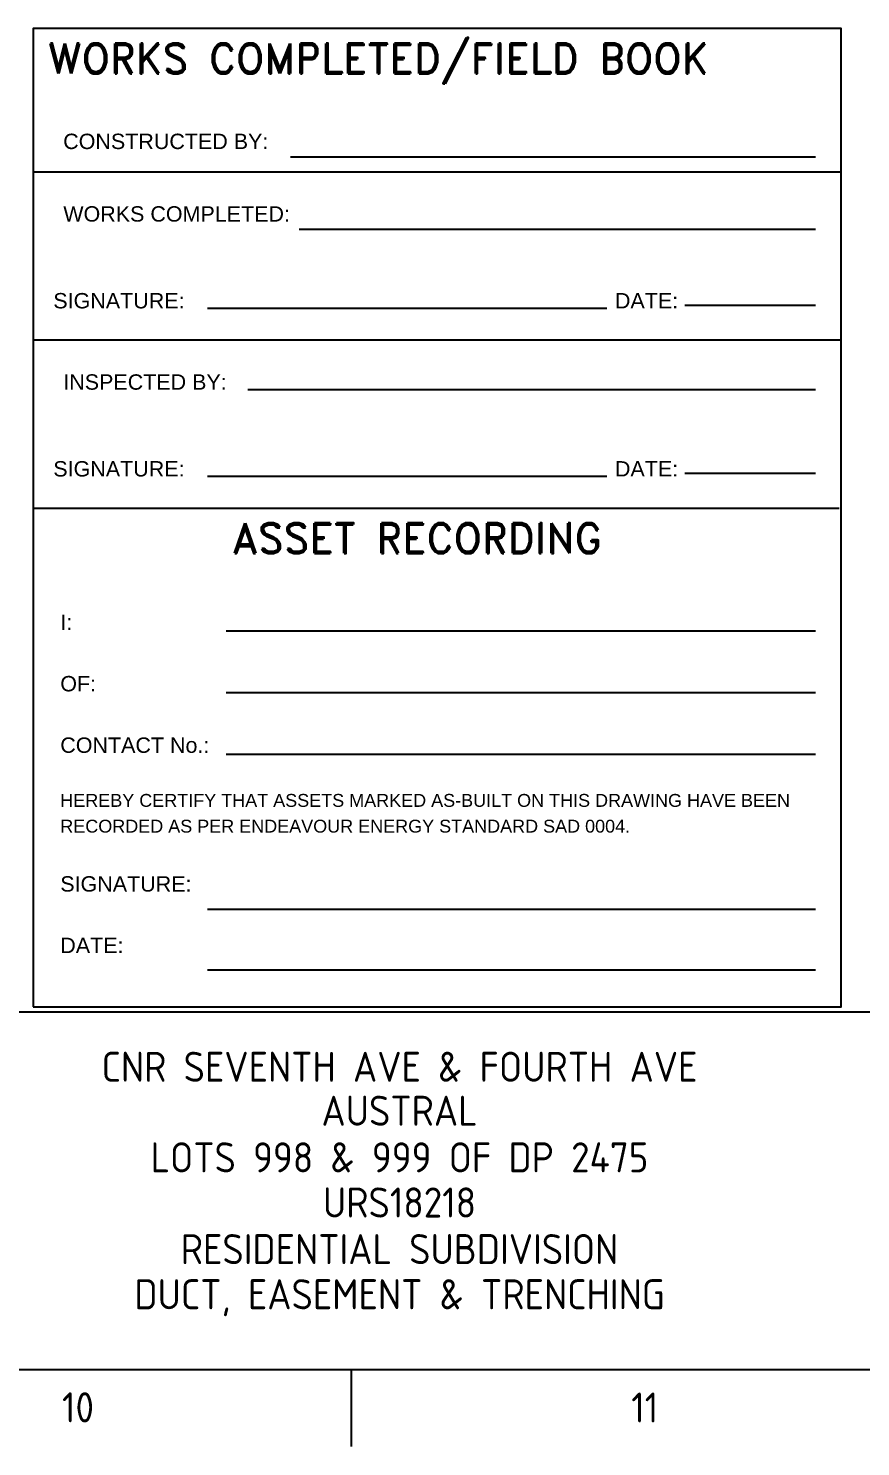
# Paper-space layout 'A1_DET_2' of a CAD drawing. Header units: metres. Extents: x -30 to 845, y -333 to 581.
# Drawn here: x 632.1 to 729, y -5.4 to 159.8 of the extents above; entities that cross this region are included whole.
import ezdxf
from ezdxf.enums import TextEntityAlignment as Align

# ---------------------------------------------------------------- set-up
doc = ezdxf.new("R2010")
doc.units = ezdxf.units.M
doc.layers.get('0').update_dxf_attribs({"color": 6})
doc.layers.add('Notes', color=7, linetype='Continuous')
doc.layers.add('SupportsUG_SP_EXT', color=7, linetype='Continuous')
doc.styles.add('Elec', font='romand__.ttf')
doc.styles.add('iecISOCP', font='isocp.shx')
doc.styles.get("Standard").update_dxf_attribs({"font": 'arial.ttf'})

# ---------------------------------------------------------------- blocks, each defined once
blk = doc.blocks.new('A1_FRAME_TITLE')
at = {"layer": 'Notes', "linetype": 'Continuous'}
blk.add_line((678.72, 5.97), (678.72, -3.03), dxfattribs=at)
at = {"layer": 'Notes', "color": 3, "linetype": 'Continuous', "flags": 128}
for points in [[(123.8, 47.62), (844.88, 47.62)], [(-11.55, 5.97), (844.88, 5.97)]]:
    blk.add_lwpolyline(points, dxfattribs=at)
blk.add_attdef('DRAFT_NUM', (9.35, 23.29), '', height=2.5, rotation=90)
at = {"layer": 'Notes', "color": 7, "style": 'iecISOCP'}
for s, p in [('10', (645.06, -0.2)), ('11', (711.36, -0.22))]:
    blk.add_text(s, height=3.5, dxfattribs=at).set_placement(p)
at = {"layer": 'Notes', "color": 7, "style": 'iecISOCP', "flags": 8}
blk.add_attdef('VERSION_NO', text='', height=2.5, rotation=90, dxfattribs=at).set_placement((302.04, 43.81), align=Align.MIDDLE_CENTER)
at = {"layer": 'Notes', "color": 7, "style": 'iecISOCP'}
for tag, p in [('CAP_NO', (513.19, 43.46)), ('IE_NUM', (513.05, 37.81)), ('REF_No_1', (335.24, 32.31)), ('REF_1', (362.52, 32.31)), ('GEN_WO', (441.71, 31.76)), ('HV_SWITCH', (513.46, 32.16)), ('REF_No_2', (335.24, 26.31)), ('REF_2', (362.52, 26.31)), ('OH_WO', (441.71, 25.81)), ('UBD_REF', (513.05, 25.83)), ('REF_No_3', (335.24, 20.31)), ('REF_3', (362.52, 20.31)), ('UG_WO', (441.71, 20.05)), ('GIS_MAP_No', (513.05, 20.04)), ('REF_No_4', (335.24, 14.31)), ('REF_4', (362.52, 14.31)), ('HV_OP_DIAG', (513.33, 14.2)), ('SUB_WO', (441.71, 13.81)), ('LGA', (512.95, 7.78))]:
    blk.add_attdef(tag, p, '', height=2.5, dxfattribs=at)
at = {"layer": 'Notes', "style": 'iecISOCP'}
for tag, p in [('T1', (684.37, 39.47)), ('T2', (684.37, 34.35)), ('T3', (684.37, 28.92)), ('T4', (684.37, 23.66)), ('T5', (684.37, 18.23)), ('T6', (684.37, 12.97))]:
    blk.add_attdef(tag, text='', height=3.5, dxfattribs=at).set_placement(p, align=Align.CENTER)
at = {"layer": 'Notes', "color": 7, "style": 'iecISOCP'}
for tag, p in [('scale', (567.76, 33.27)), ('DRAWN', (567.76, 24.93)), ('DATE', (567.76, 16.88)), ('DESIGN', (605.62, 9.15)), ('CHD', (567.76, 8.37))]:
    blk.add_attdef(tag, text='', height=2.5, dxfattribs=at).set_placement(p, align=Align.CENTER)
at = {"layer": 'Notes', "color": 4, "style": 'iecISOCP'}
blk.add_attdef('NUM', text='', height=7, dxfattribs=at).set_placement((812.88, 20.12), align=Align.MIDDLE_CENTER)
at = {"layer": 'Notes', "color": 1, "style": 'iecISOCP'}
blk.add_attdef('REV', text='', height=5, dxfattribs=at).set_placement((840.57, 17.1), align=Align.CENTER)
at = {"layer": 'Notes', "color": 7, "style": 'iecISOCP'}
for tag, p in [('NS', (811.23, 8.12)), ('SHTS', (825.93, 8.12))]:
    blk.add_attdef(tag, text='', height=2.5, dxfattribs=at).set_placement(p, align=Align.MIDDLE)
at = {"layer": 'Notes', "style": 'iecISOCP'}
blk.add_attdef('ExportID', (-11.47, 2.39), '', height=2.5, dxfattribs=at)
at = {"layer": 'Notes', "style": 'iecISOCP', "flags": 1}
for tag, p in [('ProjectType', (-6.37, -26.8)), ('ProjectNumber', (3.01, -26.82)), ('DrawingNumber', (14.96, -26.8)), ('ProjectDescription', (27.02, -26.83)), ('ExportDate', (39.74, -26.79)), ('ExportUserName', (48.61, -26.8)), ('DesignerCompanyName', (60.94, -26.79)), ('ExportAreaOfInterest', (76.55, -26.81)), ('GIS_SUCCESS', (91.45, -26.78)), ('CAD_SUCCESS', (101.24, -26.78)), ('DEPOTCODE', (111.56, -26.88)), ('ExportCategories', (119.53, -26.8)), ('Comments', (133.84, -26.88))]:
    blk.add_attdef(tag, p, '', height=1, dxfattribs=at)
blk = doc.blocks.new('NOTE_WORKS-COMPLETED')
at = {"color": 7, "linetype": 'Continuous', "lineweight": -3}
for p, q in [((30, 99), (91.13, 99)), ((31, 90.55), (91.13, 90.55)), ((20.3, 81.37), (66.83, 81.37)), ((75.92, 81.71), (91.13, 81.71)), ((25, 71.88), (91.13, 71.88)), ((20.3, 61.78), (66.83, 61.78)), ((75.92, 62.13), (91.13, 62.13)), ((22.5, 43.79), (91.13, 43.79)), ((22.5, 36.59), (91.13, 36.59)), ((22.5, 29.42), (91.13, 29.42)), ((20.3, 11.37), (91.13, 11.37)), ((20.3, 4.28), (91.13, 4.28))]:
    blk.add_line(p, q, dxfattribs=at)
at = {"lineweight": -3}
for p, q in [((94.11, 97.2), (0, 97.2)), ((94.11, 77.62), (0, 77.62)), ((93.87, 58.03), (0, 58.03))]:
    blk.add_line(p, q, dxfattribs=at)
blk.add_lwpolyline([(0, 0), (94.11, 0), (94.11, 113.95), (0, 113.95)], close=True, dxfattribs=at)
at = {"color": 7, "lineweight": -3, "style": 'Elec'}
blk.add_text('WORKS COMPLETED/FIELD BOOK', height=3.5, dxfattribs=at).set_placement((1.75, 110.45), align=Align.MIDDLE_LEFT)
at = {"color": 7, "lineweight": -3}
for s, p in [('CONSTRUCTED BY:', (3.51, 100.79)), ('WORKS COMPLETED:', (3.52, 92.34)), ('INSPECTED BY:', (3.52, 72.76))]:
    blk.add_text(s, height=1.79, dxfattribs=at).set_placement(p, align=Align.MIDDLE_LEFT)
for s, p in [('SIGNATURE:', (10, 82.23)), ('DATE:', (71.45, 82.23)), ('SIGNATURE:', (10, 62.65)), ('DATE:', (71.45, 62.65))]:
    blk.add_text(s, height=1.79, dxfattribs=at).set_placement(p, align=Align.MIDDLE_CENTER)
at = {"color": 7, "lineweight": -3, "style": 'Elec'}
blk.add_text('ASSET RECORDING', height=3.5, dxfattribs=at).set_placement((23.19, 56.32), align=Align.TOP_LEFT)
at = {"color": 7, "lineweight": -3, "insert": (3.17, 45.68), "char_height": 1.79, "width": 89.6105, "attachment_point": 1, "line_spacing_factor": 1.2}
blk.add_mtext('I:\\P\\POF:\\P\\PCONTACT No.:\\P{\\H0.83799x;\\PHEREBY CERTIFY THAT ASSETS MARKED AS-BUILT ON THIS DRAWING HAVE BEEN\\PRECORDED AS PER ENDEAVOUR ENERGY STANDARD SAD 0004.}\\P\\PSIGNATURE:\\P\\PDATE:', dxfattribs=at)
at = {"color": 7, "lineweight": -3}
for tag, p in [('CONSTRUCTEDBY', (32.92, 99.87)), ('WORKSCOMPLETED', (32.93, 91.44)), ('SIGNATURE', (23.86, 81.87)), ('DATE', (77.31, 82.21)), ('INSPECTEDBY', (25.68, 72.38)), ('SIGNATURE', (24.59, 62.28)), ('DATE', (77.75, 62.63)), ('ASSETRECORD', (28.77, 44.53)), ('ASSETRECORDOF', (28.5, 37.33)), ('CONTACTNO', (28.5, 30.15)), ('SIGNATURE', (31.79, 12.95)), ('DATE', (32, 5.02))]:
    blk.add_attdef(tag, p, '', height=1.79, dxfattribs=at)

psp = doc.layouts.new('A1_DET_2')

# ---------------------------------------------------------------- block references
at = {"layer": 'Notes'}
psp.add_blockref('NOTE_WORKS-COMPLETED', (632.61, 45.83), dxfattribs=at)
at = {"layer": 'SupportsUG_SP_EXT'}
ref = psp.add_blockref('A1_FRAME_TITLE', (-9.08, -2.39), dxfattribs=at)
ref.add_attrib('T1', 'CNR SEVENTH AVE & FOURTH AVE', dxfattribs={"layer": 'Notes', "height": 3.5, "style": 'iecISOCP'}).set_placement((675.29, 37.08), align=Align.CENTER)
ref.add_attrib('T2', 'AUSTRAL', dxfattribs={"layer": 'Notes', "height": 3.5, "style": 'iecISOCP'}).set_placement((675.29, 31.96), align=Align.CENTER)
ref.add_attrib('T3', 'LOTS 998 & 999 OF DP 2475', dxfattribs={"layer": 'Notes', "height": 3.5, "style": 'iecISOCP'}).set_placement((675.29, 26.53), align=Align.CENTER)
ref.add_attrib('T4', 'URS18218', dxfattribs={"layer": 'Notes', "height": 3.5, "style": 'iecISOCP'}).set_placement((675.29, 21.27), align=Align.CENTER)
ref.add_attrib('T5', 'RESIDENTIAL SUBDIVISION', dxfattribs={"layer": 'Notes', "height": 3.5, "style": 'iecISOCP'}).set_placement((675.29, 15.84), align=Align.CENTER)
ref.add_attrib('T6', 'DUCT, EASEMENT & TRENCHING', dxfattribs={"layer": 'Notes', "height": 3.5, "style": 'iecISOCP'}).set_placement((675.29, 10.58), align=Align.CENTER)

doc.saveas('drawing.dxf')
